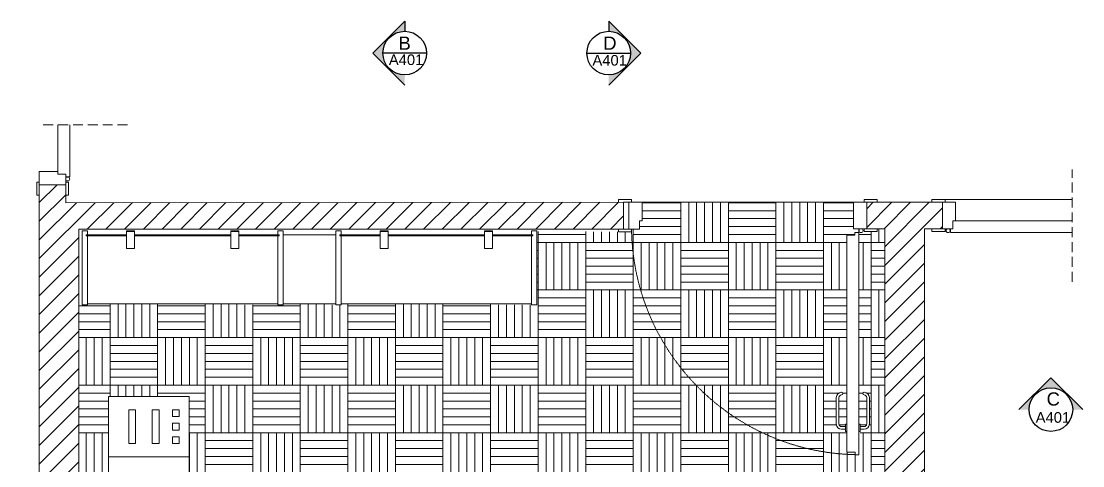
# Model space of a CAD drawing. Header units: millimetres. Extents: x 3592 to 4978, y 1078 to 1921.
# Drawn here: x 4124.4 to 4526.2, y 1337.5 to 1505.7 of the extents above; entities that cross this region are included whole.
import ezdxf

# ---------------------------------------------------------------- set-up
doc = ezdxf.new("R2010")
doc.units = ezdxf.units.MM
doc.header["$MEASUREMENT"] = 0
doc.linetypes.add('CONTINUA', pattern=[0])
doc.linetypes.add('HIDDEN', pattern=[0.375, 0.25, -0.125])
doc.layers.add('A-FURN', color=8, linetype='Continuous', lineweight=18)
doc.layers.add('G-ANNO-TEXT', color=3, linetype='Continuous')
doc.styles.add('ARIAL', font='arial.ttf')

msp = doc.modelspace()

# ---------------------------------------------------------------- hatches: boundary and pattern name
at = {"layer": 'A-FURN'}
h = msp.add_hatch(dxfattribs=at)
h.set_pattern_fill('ANSI31', color=4, scale=40)
h.paths.add_polyline_path([(4146.21, 1427.03), (4352.38, 1427.03), (4352.38, 1437.21), (4141.23, 1437.04), (4141.23, 1443.86), (4131.23, 1443.86), (4131.21, 1167.03), (4124.39, 1167.03), (4124.39, 1157.03), (4131.21, 1157.03), (4251.21, 1157.03), (4251.21, 1172.03), (4146.21, 1172.03)])
h = msp.add_hatch(dxfattribs=at)
h.set_pattern_fill('ANSI31', color=4, scale=40)
h.set_pattern_definition([(45, (4458.651, 1392.425), (-3.53553, 3.53553), [])])
h.paths.add_polyline_path([(4466.21, 1427.21), (4473.03, 1427.21), (4473.03, 1437.21), (4444.39, 1437.21), (4444.39, 1427.21), (4451.21, 1427.21), (4451.21, 1172.03), (4331.21, 1172.03), (4331.21, 1157.03), (4522.16, 1157.03), (4522.16, 1172.03), (4466.21, 1172.03)])
h = msp.add_hatch(dxfattribs=at)
h.set_pattern_fill('AR-PARQ1', color=252, scale=1.5)
h.paths.add_polyline_path([(4436.88, 1424.71), (4439.88, 1424.71), (4439.88, 1425.71), (4441.38, 1425.71), (4441.38, 1427.21), (4439.38, 1427.21), (4439.38, 1437.21), (4359.38, 1437.21), (4359.38, 1430.21), (4358.38, 1430.21), (4358.38, 1427.03), (4355.38, 1427.03), (4355.38, 1426.03, 0.400304), (4440.06, 1341.71), (4440.06, 1342.71), (4436.88, 1342.71), (4436.88, 1350.45), (4436.38, 1350.45), (4436.38, 1351.32), (4434.88, 1351.32, -0.414214), (4432.88, 1353.32), (4432.88, 1363.32, -0.397346), (4434.77, 1365.32, -1.090691), (4434.83, 1364.32, 0.397346), (4433.88, 1363.32), (4433.88, 1353.32, 0.414214), (4434.88, 1352.32), (4436.38, 1352.32), (4436.38, 1353.2), (4436.88, 1353.2)])
h = msp.add_hatch(dxfattribs=at)
h.set_pattern_fill('AR-PARQ1', color=252, scale=1.5)
h.paths.add_polyline_path([(4451.21, 1427.21), (4448.38, 1427.21), (4448.38, 1426.21), (4442.94, 1426.21, -0.843039), (4441.49, 1426.46), (4441.38, 1425.71), (4441.38, 1353.2), (4441.88, 1353.2), (4441.88, 1352.32), (4443.38, 1352.32, 0.414214), (4444.38, 1353.32), (4444.38, 1363.32, 0.397346), (4443.44, 1364.32, -1.090691), (4443.5, 1365.32, -0.397346), (4445.38, 1363.32), (4445.38, 1353.32, -0.414214), (4443.38, 1351.32), (4441.88, 1351.32), (4441.88, 1350.45), (4441.38, 1341.71), (4440.06, 1341.71, -0.400304), (4355.38, 1426.03), (4350.38, 1426.03), (4319.48, 1426.18), (4319.48, 1398.39), (4317.48, 1398.39), (4245.48, 1398.79), (4245.48, 1398.39), (4243.48, 1398.39), (4223.48, 1398.79), (4223.48, 1398.39), (4221.48, 1398.39), (4149.48, 1398.79), (4149.48, 1398.39), (4147.48, 1398.39), (4146.21, 1398.39), (4146.21, 1334.16), (4157.47, 1334.16), (4157.47, 1363.75), (4187.97, 1363.75), (4187.97, 1315.46, -0.414214), (4194.65, 1315.35, 0.414214), (4200.68, 1315.46), (4200.68, 1234.12, -0.414214), (4194.01, 1234.23, 0.414214), (4187.97, 1234.12), (4187.97, 1229.75, -0.336732), (4193.83, 1222.04, -0.336732), (4187.97, 1214.33), (4187.97, 1211.25), (4169.21, 1211.25), (4169.21, 1172.03), (4187.78, 1172.03), (4188.59, 1175.31), (4188.17, 1175.45), (4188.55, 1176.92), (4188.97, 1176.86), (4189.71, 1179.92), (4195.43, 1179.92), (4195.63, 1183.52, -0.033417), (4193.61, 1183.85), (4193.79, 1185.8), (4193.34, 1185.8), (4193.14, 1187.33, -0.150667), (4190.56, 1190.03), (4189.48, 1191.35), (4188.57, 1192.97), (4188.16, 1194.31), (4188.01, 1195.74, -0.911026), (4204.44, 1195.74), (4204.29, 1194.31), (4203.88, 1192.97), (4203.22, 1191.79), (4202.6, 1190.89), (4201.98, 1190.14, 1.307693), (4190.34, 1190.51, 0.288339), (4195.8, 1186.54), (4195.84, 1187.25, -0.238426), (4193.93, 1188.54), (4192.65, 1191, -1.392444), (4199.65, 1190.63), (4199.65, 1190.77), (4198.41, 1188.55, -0.213593), (4196.74, 1187.29), (4196.87, 1185.01), (4200.2, 1185.01), (4200.53, 1185.96, 0.414214), (4200.68, 1185.8), (4200.37, 1185.8), (4200.55, 1183.85, -0.059055), (4196.96, 1183.45), (4197.16, 1179.92), (4202.95, 1179.92), (4203.7, 1176.86), (4204.18, 1176.92), (4204.56, 1175.45), (4204.09, 1175.29), (4204.88, 1172.03), (4251.21, 1172.03), (4251.21, 1175.03), (4254.42, 1175.03), (4254.42, 1182.03), (4255.88, 1182.03), (4324.84, 1182.03), (4325.89, 1184.97), (4329.04, 1184.97), (4329.54, 1180), (4329.51, 1180), (4329.51, 1175.03), (4331.21, 1175.03), (4331.21, 1172.03), (4352.88, 1172.03), (4352.88, 1174.48), (4352.88, 1224.48), (4367.38, 1224.48), (4367.38, 1236.51), (4380.38, 1236.51), (4378.85, 1241.08, -0.169067), (4377.93, 1241.64, -0.434976), (4377.02, 1242.13), (4376.1, 1245.61, -0.432), (4376.06, 1246.63, -0.21932), (4380.39, 1247.39, -0.288131), (4380.94, 1246.89), (4381.86, 1243.4, -0.434976), (4381.31, 1242.54, -0.169835), (4380.79, 1241.59), (4382.49, 1236.51), (4411.38, 1236.51), (4411.38, 1230.03), (4412.8, 1231.09, -0.169835), (4412.89, 1232.17, -0.434976), (4412.9, 1233.2), (4415.58, 1235.61, -0.432), (4416.47, 1236.11, -0.21932), (4419.13, 1232.61, -0.288131), (4418.93, 1231.89), (4416.25, 1229.48, -0.434976), (4415.23, 1229.57, -0.168134), (4414.15, 1229.6), (4411.38, 1227.54), (4411.38, 1224.48), (4428.21, 1224.48), (4428.21, 1275.16), (4413.21, 1275.16), (4413.21, 1334.16), (4451.21, 1334.16)])
h.paths.add_polyline_path([(4301.21, 1237.91), (4341.21, 1237.91), (4341.21, 1198.68), (4301.21, 1198.68)], flags=16)
at = {"layer": 'G-ANNO-TEXT'}
h = msp.add_hatch(dxfattribs=at)
h.set_pattern_fill('ANGLE', color=256, scale=0.01375)
h.set_pattern_definition([(360, (4233.69356, 1386.76419), (4e-11, 0.09604375), [0.06985, -0.02619375]), (90, (4233.69356, 1386.76419), (-0.09604375, 4e-11), [0.06985, -0.02619375])])
h.paths.add_polyline_path([(4269.55, 1481.56), (4269.55, 1485.36, -0.414214), (4261.28, 1493.63, -0.414214), (4269.55, 1501.9), (4269.55, 1505.7), (4257.48, 1493.63)])
h = msp.add_hatch(dxfattribs=at)
h.set_pattern_fill('ANGLE', color=256, scale=0.01375)
h.set_pattern_definition([(360, (4313.46743, 1386.76419), (4e-11, 0.09604375), [0.06985, -0.02619375]), (90, (4313.46743, 1386.76419), (-0.09604375, 4e-11), [0.06985, -0.02619375])])
h.paths.add_polyline_path([(4346.76, 1481.56), (4346.76, 1485.36, 0.414214), (4355.02, 1493.63, 0.414214), (4346.76, 1501.9), (4346.76, 1505.7), (4358.83, 1493.63)])
h = msp.add_hatch(dxfattribs=at)
h.set_pattern_fill('ANGLE', color=256, scale=0.01375)
h.set_pattern_definition([(360, (4446.237815, 1274.42504), (4e-11, 0.09604375), [0.06985, -0.02619375]), (90, (4446.237815, 1274.42504), (-0.09604375, 4e-11), [0.06985, -0.02619375])])
h.paths.add_polyline_path([(4522.35, 1358.77), (4526.16, 1358.77), (4514.09, 1370.84), (4502.02, 1358.77), (4505.83, 1358.77, -1)])

# ---------------------------------------------------------------- linework, layer by layer
at = {"layer": 'A-FURN', "color": 5, "linetype": 'HIDDEN', "ltscale": 15}
for p, q in [((4164.61, 1466.54), (4131.23, 1466.54)), ((4522.16, 1407.14), (4522.16, 1449.55))]:
    msp.add_line(p, q, dxfattribs=at)
at = {"layer": 'A-FURN', "color": 7}
for p, q in [((4138.23, 1466.54), (4138.23, 1448.87)), ((4142.73, 1446.87), (4142.73, 1466.54)), ((4131.23, 1443.86), (4131.23, 1448.87)), ((4131.23, 1448.87), (4138.23, 1448.87)), ((4138.23, 1447.87), (4138.23, 1448.87)), ((4138.23, 1447.87), (4141.23, 1447.87)), ((4141.23, 1447.87), (4138.23, 1447.87)), ((4141.23, 1447.87), (4141.23, 1446.87)), ((4141.23, 1443.86), (4141.23, 1447.87)), ((4130.23, 1439.87), (4130.23, 1444.87)), ((4130.23, 1444.87), (4131.23, 1444.87)), ((4142.23, 1444.87), (4141.23, 1444.87)), ((4142.23, 1439.87), (4142.23, 1444.87)), ((4130.23, 1439.87), (4131.23, 1439.87)), ((4142.23, 1439.87), (4141.23, 1439.87)), ((4350.38, 1438.21), (4355.38, 1438.21)), ((4350.38, 1438.21), (4350.38, 1437.21)), ((4352.38, 1437.21), (4359.38, 1437.21)), ((4354.38, 1437.21), (4354.38, 1427.03)), ((4355.38, 1438.21), (4355.38, 1437.21)), ((4359.38, 1437.21), (4359.38, 1430.21)), ((4359.38, 1437.21), (4439.38, 1437.21)), ((4444.39, 1437.21), (4439.38, 1437.21)), ((4439.38, 1437.21), (4439.38, 1427.21)), ((4448.38, 1438.21), (4443.38, 1438.21)), ((4443.38, 1438.21), (4443.38, 1437.21)), ((4448.38, 1438.21), (4448.38, 1437.21)), ((4469.04, 1438.21), (4474.04, 1438.21)), ((4469.04, 1438.21), (4469.04, 1437.21)), ((4473.03, 1437.21), (4478.04, 1437.21)), ((4474.04, 1438.21), (4474.04, 1437.21)), ((4474.04, 1438.21), (4522.16, 1438.21)), ((4478.04, 1437.21), (4478.04, 1430.21)), ((4350.38, 1426.03), (4350.38, 1427.03)), ((4352.38, 1427.03), (4358.38, 1427.03)), ((4355.38, 1426.03), (4355.38, 1427.03)), ((4358.38, 1427.03), (4358.38, 1430.21)), ((4359.38, 1430.21), (4358.38, 1430.21)), ((4444.39, 1427.21), (4439.38, 1427.21)), ((4443.38, 1426.21), (4443.38, 1427.21)), ((4448.38, 1426.21), (4448.38, 1427.21)), ((4469.04, 1426.21), (4469.04, 1427.21)), ((4473.03, 1427.21), (4477.04, 1427.21)), ((4474.04, 1426.21), (4474.04, 1427.21)), ((4477.04, 1427.21), (4476.04, 1427.21)), ((4477.04, 1430.21), (4478.04, 1430.21)), ((4477.04, 1430.21), (4477.04, 1427.21)), ((4477.04, 1427.21), (4477.04, 1430.21)), ((4522.16, 1430.21), (4478.04, 1430.21)), ((4350.38, 1426.03), (4355.38, 1426.03)), ((4436.88, 1342.71), (4436.88, 1424.71)), ((4436.88, 1424.71), (4436.88, 1423.71)), ((4436.88, 1424.71), (4439.88, 1424.71)), ((4439.88, 1424.71), (4436.88, 1424.71)), ((4439.88, 1424.71), (4439.88, 1425.71)), ((4441.38, 1425.71), (4439.88, 1425.71)), ((4441.38, 1425.71), (4441.38, 1341.71)), ((4448.38, 1426.21), (4443.38, 1426.21)), ((4469.04, 1426.21), (4474.04, 1426.21)), ((4476.04, 1425.71), (4522.16, 1425.71)), ((4436.88, 1342.71), (4440.06, 1342.71)), ((4440.06, 1342.71), (4437.06, 1342.71)), ((4440.06, 1342.71), (4440.06, 1341.71)), ((4441.38, 1341.71), (4440.06, 1341.71))]:
    msp.add_line(p, q, dxfattribs=at)
at = {"layer": 'A-FURN', "color": 3}
for p, q in [((4142.73, 1446.87), (4141.23, 1446.87)), ((4243.48, 1398.39), (4243.48, 1426.39)), ((4243.48, 1426.39), (4245.48, 1426.39)), ((4441.38, 1425.71), (4441.38, 1427.21)), ((4476.04, 1425.71), (4476.04, 1427.21)), ((4223.48, 1424.89), (4243.48, 1424.89)), ((4223.48, 1398.79), (4243.48, 1398.79)), ((4432.88, 1363.32), (4432.88, 1353.32)), ((4433.88, 1363.32), (4433.88, 1353.32)), ((4444.38, 1363.32), (4444.38, 1353.32)), ((4445.38, 1363.32), (4445.38, 1353.32)), ((4436.38, 1352.32), (4434.88, 1352.32)), ((4436.38, 1351.32), (4434.88, 1351.32)), ((4436.38, 1353.2), (4436.38, 1350.45)), ((4436.88, 1353.2), (4436.38, 1353.2)), ((4436.88, 1350.45), (4436.38, 1350.45)), ((4441.38, 1353.2), (4441.88, 1353.2)), ((4441.38, 1350.45), (4441.88, 1350.45)), ((4441.88, 1353.2), (4441.88, 1350.45)), ((4441.88, 1352.32), (4443.38, 1352.32)), ((4441.88, 1351.32), (4443.38, 1351.32))]:
    msp.add_line(p, q, dxfattribs=at)
at = {"layer": 'A-FURN', "color": 5}
for p, q in [((4131.21, 1167.03), (4131.23, 1443.86)), ((4131.23, 1443.86), (4141.23, 1443.86)), ((4141.23, 1443.86), (4141.23, 1437.04)), ((4352.38, 1437.21), (4352.38, 1427.03)), ((4444.39, 1437.21), (4444.39, 1427.21)), ((4444.39, 1437.21), (4473.03, 1437.21)), ((4473.03, 1437.21), (4473.03, 1427.21)), ((4444.39, 1427.21), (4451.21, 1427.21)), ((4451.21, 1172.03), (4451.21, 1427.21)), ((4466.21, 1172.03), (4466.21, 1427.21)), ((4473.03, 1427.21), (4466.21, 1427.21))]:
    msp.add_line(p, q, dxfattribs=at)
at = {"layer": 'A-FURN', "color": 5, "ltscale": 100}
for p, q in [((4141.23, 1437.04), (4352.38, 1437.21)), ((4146.21, 1427.03), (4352.38, 1427.03))]:
    msp.add_line(p, q, dxfattribs=at)
at = {"layer": 'A-FURN', "color": 5, "ltscale": 0.2}
msp.add_line((4146.21, 1172.03), (4146.21, 1427.03), dxfattribs=at)
at = {"layer": 'A-FURN', "color": 3, "linetype": 'CONTINUA', "ltscale": 0.1}
for p, q in [((4147.48, 1398.39), (4147.48, 1426.39)), ((4147.48, 1398.39), (4147.48, 1426.39)), ((4147.48, 1398.39), (4147.48, 1426.39)), ((4149.48, 1424.89), (4149.48, 1426.39)), ((4149.48, 1424.89), (4149.48, 1426.39)), ((4149.48, 1424.89), (4149.48, 1426.39)), ((4221.48, 1424.89), (4221.48, 1426.39)), ((4221.48, 1424.89), (4221.48, 1426.39)), ((4221.48, 1424.89), (4221.48, 1426.39)), ((4223.48, 1398.39), (4223.48, 1426.39)), ((4223.48, 1398.39), (4223.48, 1426.39)), ((4223.48, 1398.39), (4223.48, 1426.39)), ((4223.48, 1398.39), (4223.48, 1426.39)), ((4245.48, 1424.89), (4245.48, 1426.39)), ((4317.48, 1424.89), (4317.48, 1426.39)), ((4319.48, 1398.39), (4319.48, 1426.39)), ((4149.48, 1398.39), (4149.48, 1424.49)), ((4149.48, 1398.39), (4149.48, 1424.49)), ((4149.48, 1398.39), (4149.48, 1424.49)), ((4221.48, 1398.39), (4221.48, 1424.49)), ((4221.48, 1398.39), (4221.48, 1424.49)), ((4221.48, 1398.39), (4221.48, 1424.49)), ((4245.48, 1398.39), (4245.48, 1424.49)), ((4317.48, 1398.39), (4317.48, 1424.49)), ((4221.48, 1398.39), (4223.48, 1398.39)), ((4221.48, 1398.39), (4223.48, 1398.39)), ((4221.48, 1398.39), (4223.48, 1398.39)), ((4317.48, 1398.39), (4319.48, 1398.39))]:
    msp.add_line(p, q, dxfattribs=at)
at = {"layer": 'A-FURN', "color": 3, "linetype": 'CONTINUA', "ltscale": 0.02}
for p, q in [((4147.48, 1426.39), (4149.48, 1426.39)), ((4147.48, 1426.39), (4149.48, 1426.39)), ((4147.48, 1426.39), (4149.48, 1426.39)), ((4164.23, 1419.69), (4164.23, 1426.39)), ((4164.23, 1426.39), (4167.23, 1426.39)), ((4164.23, 1426.39), (4164.23, 1419.69)), ((4164.23, 1419.69), (4164.23, 1426.39)), ((4164.23, 1426.39), (4167.23, 1426.39)), ((4164.23, 1426.39), (4164.23, 1419.69)), ((4164.23, 1419.69), (4164.23, 1426.39)), ((4164.23, 1426.39), (4167.23, 1426.39)), ((4164.23, 1426.39), (4164.23, 1419.69)), ((4167.23, 1419.69), (4167.23, 1426.39)), ((4167.23, 1426.39), (4167.23, 1419.69)), ((4167.23, 1419.69), (4167.23, 1426.39)), ((4167.23, 1426.39), (4167.23, 1419.69)), ((4167.23, 1419.69), (4167.23, 1426.39)), ((4167.23, 1426.39), (4167.23, 1419.69)), ((4203.73, 1419.69), (4203.73, 1426.39)), ((4206.73, 1426.39), (4203.73, 1426.39)), ((4203.73, 1426.39), (4203.73, 1419.69)), ((4203.73, 1419.69), (4203.73, 1426.39)), ((4206.73, 1426.39), (4203.73, 1426.39)), ((4203.73, 1426.39), (4203.73, 1419.69)), ((4203.73, 1419.69), (4203.73, 1426.39)), ((4206.73, 1426.39), (4203.73, 1426.39)), ((4203.73, 1426.39), (4203.73, 1419.69)), ((4206.73, 1419.69), (4206.73, 1426.39)), ((4206.73, 1426.39), (4206.73, 1419.69)), ((4206.73, 1419.69), (4206.73, 1426.39)), ((4206.73, 1426.39), (4206.73, 1419.69)), ((4206.73, 1419.69), (4206.73, 1426.39)), ((4206.73, 1426.39), (4206.73, 1419.69)), ((4221.48, 1426.39), (4223.48, 1426.39)), ((4221.48, 1426.39), (4223.48, 1426.39)), ((4221.48, 1426.39), (4223.48, 1426.39)), ((4260.23, 1419.69), (4260.23, 1426.39)), ((4260.23, 1426.39), (4263.23, 1426.39)), ((4260.23, 1426.39), (4260.23, 1419.69)), ((4263.23, 1419.69), (4263.23, 1426.39)), ((4263.23, 1426.39), (4263.23, 1419.69)), ((4299.73, 1419.69), (4299.73, 1426.39)), ((4302.73, 1426.39), (4299.73, 1426.39)), ((4299.73, 1426.39), (4299.73, 1419.69)), ((4302.73, 1419.69), (4302.73, 1426.39)), ((4302.73, 1426.39), (4302.73, 1419.69)), ((4317.48, 1426.39), (4319.48, 1426.39)), ((4148.98, 1424.89), (4164.23, 1424.89)), ((4148.98, 1424.49), (4148.98, 1424.89)), ((4148.98, 1424.89), (4164.23, 1424.89)), ((4148.98, 1424.49), (4148.98, 1424.89)), ((4148.98, 1424.89), (4164.23, 1424.89)), ((4148.98, 1424.49), (4148.98, 1424.89)), ((4148.98, 1424.49), (4164.23, 1424.49)), ((4148.98, 1424.49), (4164.23, 1424.49)), ((4148.98, 1424.49), (4164.23, 1424.49)), ((4164.23, 1426.09), (4167.23, 1426.09)), ((4164.23, 1426.09), (4167.23, 1426.09)), ((4164.23, 1426.09), (4167.23, 1426.09)), ((4167.23, 1424.89), (4203.73, 1424.89)), ((4167.23, 1424.89), (4203.73, 1424.89)), ((4167.23, 1424.89), (4203.73, 1424.89)), ((4167.23, 1424.49), (4203.73, 1424.49)), ((4167.23, 1424.49), (4203.73, 1424.49)), ((4167.23, 1424.49), (4203.73, 1424.49)), ((4206.73, 1426.09), (4203.73, 1426.09)), ((4206.73, 1426.09), (4203.73, 1426.09)), ((4206.73, 1426.09), (4203.73, 1426.09)), ((4206.73, 1424.89), (4221.98, 1424.89)), ((4206.73, 1424.89), (4221.98, 1424.89)), ((4206.73, 1424.89), (4221.98, 1424.89)), ((4206.73, 1424.49), (4221.98, 1424.49)), ((4206.73, 1424.49), (4221.98, 1424.49)), ((4206.73, 1424.49), (4221.98, 1424.49)), ((4221.98, 1424.49), (4221.98, 1424.89)), ((4221.98, 1424.49), (4221.98, 1424.89)), ((4221.98, 1424.49), (4221.98, 1424.89)), ((4244.98, 1424.89), (4260.23, 1424.89)), ((4244.98, 1424.49), (4244.98, 1424.89)), ((4244.98, 1424.49), (4260.23, 1424.49)), ((4260.23, 1426.09), (4263.23, 1426.09)), ((4263.23, 1424.89), (4299.73, 1424.89)), ((4263.23, 1424.49), (4299.73, 1424.49)), ((4302.73, 1426.09), (4299.73, 1426.09)), ((4302.73, 1424.89), (4317.98, 1424.89)), ((4302.73, 1424.49), (4317.98, 1424.49)), ((4317.98, 1424.49), (4317.98, 1424.89)), ((4164.23, 1419.69), (4167.23, 1419.69)), ((4164.23, 1419.69), (4167.23, 1419.69)), ((4164.23, 1419.69), (4167.23, 1419.69)), ((4206.73, 1419.69), (4203.73, 1419.69)), ((4206.73, 1419.69), (4203.73, 1419.69)), ((4206.73, 1419.69), (4203.73, 1419.69)), ((4260.23, 1419.69), (4263.23, 1419.69)), ((4302.73, 1419.69), (4299.73, 1419.69)), ((4147.48, 1398.39), (4149.48, 1398.39)), ((4147.48, 1398.39), (4149.48, 1398.39)), ((4147.48, 1398.39), (4149.48, 1398.39)), ((4149.48, 1398.79), (4221.48, 1398.79)), ((4149.48, 1398.79), (4221.48, 1398.79)), ((4149.48, 1398.79), (4221.48, 1398.79)), ((4243.48, 1398.39), (4245.48, 1398.39)), ((4245.48, 1398.79), (4317.48, 1398.79))]:
    msp.add_line(p, q, dxfattribs=at)
at = {"layer": 'A-FURN', "color": 3}
msp.add_lwpolyline([(4187.97, 1229.75), (4187.97, 1363.75), (4157.47, 1363.75), (4157.47, 1334.16)], dxfattribs=at)
for points in [[(4187.97, 1340.87), (4187.97, 1363.75), (4157.47, 1363.75), (4157.47, 1340.87)], [(4167.64, 1345.96), (4167.64, 1358.67), (4165.1, 1358.67), (4165.1, 1345.96)], [(4176.54, 1345.96), (4176.54, 1358.67), (4174, 1358.67), (4174, 1345.96)], [(4184.16, 1356.12), (4184.16, 1358.67), (4181.62, 1358.67), (4181.62, 1356.12)], [(4184.16, 1351.04), (4184.16, 1353.58), (4181.62, 1353.58), (4181.62, 1351.04)], [(4184.16, 1345.96), (4184.16, 1348.5), (4181.62, 1348.5), (4181.62, 1345.96)]]:
    msp.add_lwpolyline(points, close=True, dxfattribs=at)
for centre in [(4141.98, 1446.01), (4442.24, 1426.46), (4475.18, 1426.46)]:
    msp.add_circle(centre, 0.75, dxfattribs=at)
at = {"layer": 'A-FURN', "color": 3, "linetype": 'HIDDEN'}
msp.add_arc((4441.95, 1428.28), 86.59, 181.4841, 268.7497, dxfattribs=at)
at = {"layer": 'A-FURN', "color": 3}
for centre, radius, start, end in [((4434.88, 1363.32), 2, 90, 180), ((4434.88, 1363.32), 1, 90, 180), ((4434.84, 1364.82), 0.502, 274.9677, 85.0323), ((4443.43, 1364.82), 0.502, 94.9677, 265.0323), ((4443.38, 1363.32), 2, 0, 90), ((4443.38, 1363.32), 1, 0, 90), ((4434.88, 1353.32), 2, 180, 270), ((4434.88, 1353.32), 1, 180, 270), ((4443.38, 1353.32), 1, 270, 0), ((4443.38, 1353.32), 2, 270, 0)]:
    msp.add_arc(centre, radius, start, end, dxfattribs=at)
at = {"layer": 'G-ANNO-TEXT'}
for p, q in [((4257.48, 1493.63), (4269.55, 1505.7)), ((4269.55, 1505.7), (4269.55, 1501.89)), ((4358.83, 1493.63), (4346.76, 1505.7)), ((4346.76, 1505.7), (4346.76, 1501.89)), ((4269.55, 1481.56), (4257.48, 1493.63)), ((4277.8, 1493.63), (4261.29, 1493.63)), ((4338.51, 1493.63), (4355.02, 1493.63)), ((4346.76, 1481.56), (4358.83, 1493.63)), ((4514.09, 1370.84), (4502.02, 1358.77)), ((4526.16, 1358.77), (4514.09, 1370.84))]:
    msp.add_line(p, q, dxfattribs=at)
for centre, radius in [((4269.55, 1493.63), 8.27), ((4346.76, 1493.63), 8.27), ((4514.09, 1358.77), 8.26)]:
    msp.add_circle(centre, radius, dxfattribs=at)

# ---------------------------------------------------------------- texts
at = {"layer": 'G-ANNO-TEXT', "char_height": 5, "style": 'ARIAL'}
for s, insert, attachment_point, rotation in [('B', (4271.84, 1494.91), 9, 360), ('D', (4344.66, 1494.91), 7, 0)]:
    msp.add_mtext_dynamic_manual_height_columns(s, width=8045.2092, gutter_width=317.5, heights=[0], dxfattribs=dict(at, insert=insert, attachment_point=attachment_point, rotation=rotation))
at = {"layer": 'G-ANNO-TEXT', "attachment_point": 1, "style": 'ARIAL'}
for s, width, insert, char_height in [('A401', 1180.1915, (4263.52, 1493.13), 4), ('A401', 1180.1915, (4340.58, 1492.92), 4), ('C', 141.8286, (4512.47, 1365.29), 5), ('A401', 1180.1915, (4508.34, 1357.8), 4)]:
    msp.add_mtext_dynamic_manual_height_columns(s, width=width, gutter_width=63.5, heights=[0], dxfattribs=dict(at, insert=insert, char_height=char_height))

doc.saveas('drawing.dxf')
